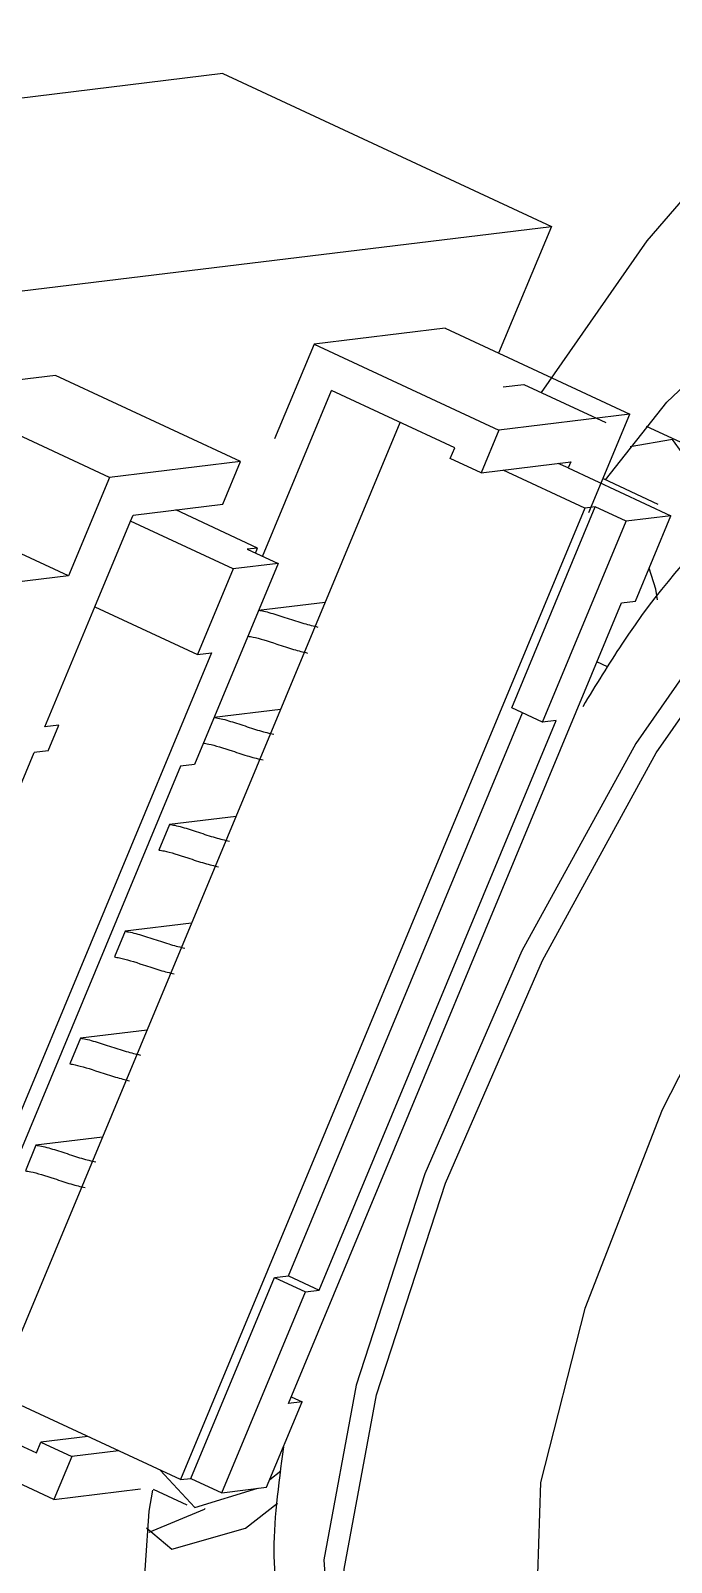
# Model space of a CAD drawing. Header units: millimetres. Extents: x -294 to 2792, y 5 to 1659.
# Drawn here: x 395.752 to 396.299, y 559.466 to 560.773 of the extents above; entities that cross this region are included whole.
import ezdxf

# ---------------------------------------------------------------- set-up
doc = ezdxf.new("R2010")
doc.units = ezdxf.units.MM
doc.layers.get('0').update_dxf_attribs({"lineweight": 18})

msp = doc.modelspace()

# ---------------------------------------------------------------- linework, layer by layer
at = {"color": 7, "linetype": 'Continuous', "lineweight": 25}
for p, q in [((395.9157, 560.7367), (395.3287, 560.6653)), ((395.9157, 560.7367), (396.1963, 560.6063)), ((395.6094, 560.5349), (396.1963, 560.6063)), ((396.1963, 560.6063), (396.1512, 560.4981)), ((396.1055, 560.5194), (395.9937, 560.5058)), ((396.1055, 560.5194), (396.2633, 560.4461)), ((395.9937, 560.5058), (395.96, 560.425)), ((395.9937, 560.5058), (396.1515, 560.4325)), ((395.773, 560.479), (395.6612, 560.4654)), ((395.9309, 560.4056), (395.773, 560.479)), ((396.1551, 560.4693), (396.1728, 560.4714)), ((396.1728, 560.4714), (396.2427, 560.439)), ((395.8191, 560.392), (395.6612, 560.4654)), ((395.9497, 560.3247), (396.0086, 560.4662)), ((396.1138, 560.4173), (396.0086, 560.4662)), ((396.2633, 560.4461), (396.1515, 560.4325)), ((396.2284, 560.3621), (396.2633, 560.4461)), ((395.7219, 559.61), (396.0671, 560.439)), ((396.1515, 560.4325), (396.1363, 560.396)), ((396.3064, 560.4221), (396.2776, 560.4355)), ((395.9309, 560.4056), (395.8191, 560.392)), ((395.9157, 560.3691), (395.9309, 560.4056)), ((396.11, 560.4082), (396.1138, 560.4173)), ((396.1363, 560.396), (396.11, 560.4082)), ((396.1363, 560.396), (396.2128, 560.4053)), ((396.2128, 560.4053), (396.2107, 560.4001)), ((395.8191, 560.392), (395.7841, 560.3081)), ((396.225, 560.3658), (396.1552, 560.3983)), ((396.2107, 560.4001), (396.2022, 560.404)), ((396.2107, 560.4001), (396.2984, 560.3593)), ((396.2404, 560.391), (396.2872, 560.3693)), ((395.8392, 560.3598), (395.9157, 560.3691)), ((396.225, 560.3658), (395.8798, 559.5367)), ((396.1624, 560.1953), (396.2338, 560.3669)), ((396.2338, 560.3669), (396.225, 560.3658)), ((396.2601, 560.3547), (396.2338, 560.3669)), ((395.8066, 560.2816), (395.837, 560.3546)), ((395.837, 560.3546), (395.8392, 560.3598)), ((395.9247, 560.3139), (395.837, 560.3546)), ((395.9455, 560.3318), (395.8757, 560.3643)), ((396.1887, 560.1831), (396.2601, 560.3547)), ((396.2984, 560.3593), (396.2601, 560.3547)), ((396.268, 560.2863), (396.2984, 560.3593)), ((395.7841, 560.3081), (395.7093, 560.3428)), ((395.9455, 560.3318), (395.9366, 560.3308)), ((395.9366, 560.3308), (395.963, 560.3185)), ((395.9437, 560.3275), (395.9455, 560.3318)), ((395.963, 560.3185), (395.8915, 560.147)), ((395.9247, 560.3139), (395.8943, 560.2409)), ((395.963, 560.3185), (395.9247, 560.3139)), ((395.7841, 560.3081), (395.7253, 560.3009)), ((395.7639, 560.1791), (395.8066, 560.2816)), ((395.8066, 560.2816), (395.8943, 560.2409)), ((396.0031, 560.2853), (395.9463, 560.2784)), ((395.9718, 559.6018), (396.2562, 560.2849)), ((396.2562, 560.2849), (396.268, 560.2863)), ((395.9061, 560.2423), (395.6217, 559.5592)), ((395.8943, 560.2409), (395.9061, 560.2423)), ((396.2443, 560.2304), (396.2352, 560.2346)), ((396.1887, 560.1831), (396.1624, 560.1953)), ((395.9651, 560.1941), (395.9083, 560.1872)), ((395.9718, 559.7107), (396.1717, 560.191)), ((395.9981, 559.6985), (396.2004, 560.1846)), ((396.2004, 560.1846), (396.1887, 560.1831)), ((395.7757, 560.1806), (395.7639, 560.1791)), ((395.7666, 560.1587), (395.7757, 560.1806)), ((395.726, 560.0879), (395.7548, 560.1572)), ((395.7666, 560.1587), (395.7548, 560.1572)), ((395.8798, 560.1455), (395.6774, 559.6595)), ((395.8915, 560.147), (395.8798, 560.1455)), ((395.8703, 560.0959), (395.8612, 560.074)), ((395.9271, 560.1028), (395.8703, 560.0959)), ((395.8323, 560.0047), (395.8232, 559.9828)), ((395.8891, 560.0116), (395.8323, 560.0047)), ((395.7943, 559.9134), (395.7852, 559.8915)), ((395.8511, 559.9203), (395.7943, 559.9134)), ((395.7563, 559.8221), (395.7472, 559.8002)), ((395.8131, 559.8291), (395.7563, 559.8221)), ((395.8886, 559.5378), (395.96, 559.7093)), ((395.96, 559.7093), (395.9718, 559.7107)), ((395.96, 559.7093), (395.9863, 559.6971)), ((395.9718, 559.7107), (395.9981, 559.6985)), ((395.9863, 559.6971), (395.9981, 559.6985)), ((395.9149, 559.5255), (395.9863, 559.6971)), ((395.8798, 559.5367), (395.7219, 559.61)), ((395.9742, 559.6075), (395.9835, 559.6032)), ((395.6647, 559.6022), (395.7567, 559.5595)), ((395.9531, 559.5302), (395.9835, 559.6032)), ((395.9835, 559.6032), (395.9718, 559.6018)), ((395.7716, 559.5199), (395.6533, 559.5748)), ((395.7567, 559.5595), (395.7605, 559.5686)), ((395.8005, 559.5735), (395.7605, 559.5686)), ((395.7605, 559.5686), (395.7868, 559.5564)), ((395.7868, 559.5564), (395.7716, 559.5199)), ((395.8268, 559.5613), (395.7868, 559.5564)), ((395.7716, 559.5199), (395.8456, 559.5289)), ((395.8798, 559.5367), (395.8886, 559.5378)), ((395.8886, 559.5378), (395.9149, 559.5255)), ((395.9149, 559.5255), (395.9531, 559.5302)), ((395.8563, 559.5285), (395.8851, 559.5152))]:
    msp.add_line(p, q, dxfattribs=at)
for points in [[(396.619, 560.3776), (396.6364, 560.4514), (396.6632, 560.641), (396.6513, 560.7728), (396.6014, 560.8363), (396.5176, 560.8261), (396.4068, 560.7431), (396.2779, 560.5941), (396.1875, 560.4646)], [(396.2424, 560.3901), (396.295, 560.4564), (396.3937, 560.5497), (396.4695, 560.5757), (396.5144, 560.5314), (396.5241, 560.4344)], [(396.5414, 560.4232), (396.5276, 560.4268), (396.458, 560.3986), (396.368, 560.3077), (396.2684, 560.1651), (396.1712, 559.988), (396.0883, 559.7977), (396.0295, 559.6173), (396.0019, 559.4684), (396.009, 559.3691), (396.0359, 559.3348)], [(396.0533, 559.3268), (396.0265, 559.3609), (396.0195, 559.4603), (396.047, 559.6091), (396.1058, 559.7896), (396.1888, 559.9798), (396.2859, 560.1569), (396.3855, 560.2995), (396.4755, 560.3904), (396.5451, 560.4186), (396.5592, 560.4149)], [(396.3359, 560.347), (396.3328, 560.3788), (396.2996, 560.4244), (396.2637, 560.4181)], [(396.2868, 560.2875), (396.2854, 560.2968), (396.2797, 560.3146)], [(396.276, 559.4063), (396.3577, 559.4913), (396.4477, 559.6266), (396.5321, 559.7916), (396.5981, 559.9613), (396.6358, 560.1097), (396.6392, 560.2144), (396.608, 560.2593), (396.5469, 560.2376), (396.4652, 560.1527), (396.3752, 560.0174), (396.2908, 559.8523), (396.2248, 559.6827), (396.1871, 559.5342), (396.1837, 559.4296), (396.2149, 559.3847), (396.276, 559.4063)], [(395.8623, 559.5448), (395.8918, 559.5129), (395.9456, 559.5293)], [(395.9558, 559.5365), (395.956, 559.5367), (395.9653, 559.5441)], [(396.0162, 559.3409), (395.9319, 559.2843), (395.8707, 559.2936), (395.8434, 559.3716), (395.8529, 559.5099), (395.8561, 559.5276)], [(395.8506, 559.4955), (395.8724, 559.4773), (395.9352, 559.4952), (395.9625, 559.5167)], [(395.853, 559.4919), (395.9001, 559.5115), (395.9008, 559.512)]]:
    msp.add_lwpolyline(points, dxfattribs=at)
for points, knots in [([(396.5351, 560.4229), (396.5145, 560.4283), (396.4724, 560.4394), (396.4088, 560.4115), (396.3416, 560.3575), (396.2753, 560.2824), (396.2342, 560.2147), (396.2231, 560.1964)], [0, 0, 0, 0, 0.0667676, 0.1363114, 0.2430107, 0.3730881, 0.421242, 0.421242, 0.421242, 0.421242]), ([(395.9973, 560.2641), (395.9935, 560.265), (395.9857, 560.2668), (395.9709, 560.2718), (395.959, 560.2756), (395.9507, 560.2778), (395.9477, 560.2782), (395.9463, 560.2784)], [0, 0, 0, 0, 0.01322154, 0.02653304, 0.03971551, 0.04656945, 0.05311624, 0.05311624, 0.05311624, 0.05311624]), ([(395.9372, 560.2565), (395.9386, 560.2563), (395.9445, 560.2555), (395.9594, 560.2507), (395.9766, 560.245), (395.9844, 560.2431), (395.9882, 560.2422)], [0, 0, 0, 0, 0.0065014, 0.02653955, 0.03988607, 0.0531424, 0.0531424, 0.0531424, 0.0531424]), ([(395.9083, 560.1872), (395.9097, 560.187), (395.9127, 560.1866), (395.921, 560.1844), (395.9329, 560.1806), (395.9477, 560.1756), (395.9555, 560.1737), (395.9593, 560.1728)], [0, 0, 0, 0, 0.00654679, 0.01340073, 0.0265832, 0.0398947, 0.05311624, 0.05311624, 0.05311624, 0.05311624]), ([(395.8992, 560.1653), (395.9006, 560.1651), (395.9065, 560.1642), (395.9214, 560.1595), (395.9386, 560.1537), (395.9464, 560.1518), (395.9502, 560.1509)], [0, 0, 0, 0, 0.0065014, 0.02653955, 0.03988607, 0.0531424, 0.0531424, 0.0531424, 0.0531424]), ([(395.8703, 560.0959), (395.8717, 560.0957), (395.8747, 560.0953), (395.883, 560.0931), (395.8949, 560.0893), (395.9097, 560.0843), (395.9175, 560.0825), (395.9214, 560.0816)], [0, 0, 0, 0, 0.00654679, 0.01340073, 0.0265832, 0.0398947, 0.05311624, 0.05311624, 0.05311624, 0.05311624]), ([(395.8612, 560.074), (395.8626, 560.0738), (395.8685, 560.073), (395.8834, 560.0682), (395.9006, 560.0624), (395.9084, 560.0606), (395.9122, 560.0597)], [0, 0, 0, 0, 0.0065014, 0.02653955, 0.03988607, 0.0531424, 0.0531424, 0.0531424, 0.0531424]), ([(395.8323, 560.0047), (395.8337, 560.0045), (395.8367, 560.004), (395.845, 560.0019), (395.8569, 559.9981), (395.8718, 559.9931), (395.8795, 559.9912), (395.8834, 559.9903)], [0, 0, 0, 0, 0.00654679, 0.01340073, 0.0265832, 0.0398947, 0.05311624, 0.05311624, 0.05311624, 0.05311624]), ([(395.8232, 559.9828), (395.8246, 559.9825), (395.8305, 559.9817), (395.8454, 559.977), (395.8626, 559.9712), (395.8704, 559.9693), (395.8742, 559.9684)], [0, 0, 0, 0, 0.0065014, 0.02653955, 0.03988607, 0.0531424, 0.0531424, 0.0531424, 0.0531424]), ([(395.7943, 559.9134), (395.7957, 559.9132), (395.7987, 559.9128), (395.807, 559.9106), (395.8189, 559.9068), (395.8338, 559.9018), (395.8415, 559.9), (395.8454, 559.8991)], [0, 0, 0, 0, 0.00654679, 0.01340073, 0.0265832, 0.0398947, 0.05311624, 0.05311624, 0.05311624, 0.05311624]), ([(395.7852, 559.8915), (395.7866, 559.8913), (395.7926, 559.8904), (395.8074, 559.8857), (395.8246, 559.8799), (395.8324, 559.8781), (395.8362, 559.8771)], [0, 0, 0, 0, 0.0065014, 0.02653955, 0.03988607, 0.0531424, 0.0531424, 0.0531424, 0.0531424]), ([(395.7563, 559.8221), (395.7578, 559.8219), (395.7607, 559.8215), (395.769, 559.8194), (395.7809, 559.8156), (395.7958, 559.8106), (395.8035, 559.8087), (395.8074, 559.8078)], [0, 0, 0, 0, 0.00654679, 0.01340073, 0.0265832, 0.0398947, 0.05311624, 0.05311624, 0.05311624, 0.05311624]), ([(395.7472, 559.8002), (395.7486, 559.8), (395.7546, 559.7992), (395.7694, 559.7945), (395.7866, 559.7887), (395.7944, 559.7868), (395.7982, 559.7859)], [0, 0, 0, 0, 0.0065014, 0.02653955, 0.03988607, 0.0531424, 0.0531424, 0.0531424, 0.0531424]), ([(395.9675, 559.5646), (395.9632, 559.5321), (395.9544, 559.4658), (395.9704, 559.3985), (396.0081, 559.342), (396.0371, 559.3367), (396.0419, 559.3358)], [0, 0, 0, 0, 0.0901306, 0.1833175, 0.2564727, 0.2711663, 0.2711663, 0.2711663, 0.2711663]), ([(396.2425, 559.359), (396.2597, 559.373), (396.2978, 559.4038), (396.3345, 559.4533), (396.3546, 559.4804)], [0, 0, 0, 0, 0.0753671, 0.1665409, 0.1665409, 0.1665409, 0.1665409])]:
    msp.add_open_spline(points, degree=3, knots=knots, dxfattribs=at)

doc.saveas('drawing.dxf')
